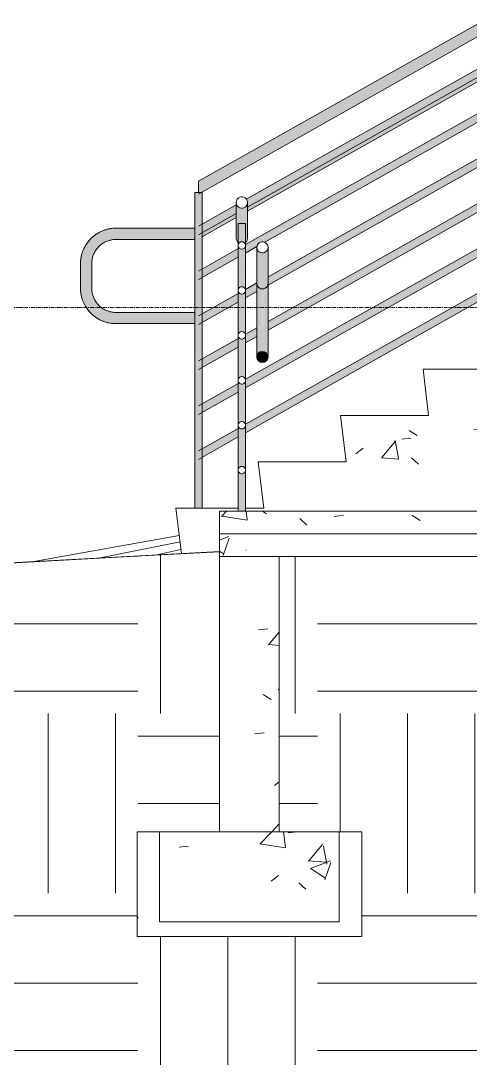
# Model space of a CAD drawing. Header units: inches. Extents: x 1718 to 6958, y -253 to 585.
# Drawn here: x 4775.5 to 4835.5, y -100.2 to 38.3 of the extents above; entities that cross this region are included whole.
import ezdxf

# ---------------------------------------------------------------- set-up
doc = ezdxf.new("R2010")
doc.units = ezdxf.units.IN
doc.header["$MEASUREMENT"] = 0
doc.linetypes.add('Grid Line 1_2_', pattern=[0.875, 0.5, -0.125, 0.125, -0.125])
for name, color, linetype, lineweight in [('0-2', 250, 'Continuous', 9), ('0-4', 10, 'Continuous', 5), ('A-FLOR-HRAL', 11, 'Continuous', 9), ('A-FLOR-LEVL', 51, 'Continuous', 9), ('A-FLOR-LEVL-1', 250, 'Continuous', 9), ('A-FLOR-LEVL-2', 252, 'Continuous', 9), ('A-FLOR-LEVL-4', 57, 'Continuous', 9), ('A-FLOR-LEVL-5', 51, 'Grid Line 1_2_', 9), ('A-WALL-4', 250, 'Continuous', 9), ('A-WALL-PATT-1', 252, 'Continuous', 9), ('C-TOPO-1', 252, 'Continuous', 9), ('C-TOPO-2', 250, 'Continuous', 9), ('S-FNDN-1', 250, 'Continuous', 9), ('S-FNDN-3', 252, 'Continuous', 9), ('S-FNDN-5', 32, 'Continuous', 9), ('S-STRS', 31, 'Continuous', 9), ('S-STRS-1', 57, 'Continuous', 9)]:
    doc.layers.add(name, color=color, linetype=linetype, lineweight=lineweight)
pattern_1 = [(50, (-1688.897, 68.768), (27.5427, -2.40992), [2.88, -31.68]), (355, (-1688.897, 68.768), (-5.32784, 28.88427), [2.304, -25.344]), (100.451, (-1686.6, 68.567), (22.21532, 26.47393), [2.448, -26.924]), (46.184, (-1688.897, 76.448), (40.9819, -6.3564), [4.32, -47.52]), (96.636, (-1685.482, 75.918), (35.89075, 37.4062), [3.671, -40.386]), (351.184, (-1688.897, 76.45), (35.891, 37.4062), [3.456, -38.016]), (21, (-1685.057, 74.528), (22.92104, -15.46073), [2.88, -31.68]), (326, (-1685.057, 74.528), (9.34353, 27.84574), [2.304, -25.344]), (71.451, (-1683.147, 73.24), (32.26477, 12.38442), [2.448, -26.924]), (37.5, (-1688.897, 68.768), (0.466855, 12.782707), [1.267, -23.77, 1.267, -24.461, -25.44]), (37.5, (-1688.897, 68.768), (0.466855, 12.782707), [-50.765, 1.267, -24.173]), (7.5, (-1688.897, 68.768), (10.10159, 15.14509), [1.267, -13.402, 1.267, -23.194, -9.696]), (7.5, (-1688.897, 68.768), (10.10159, 15.14509), [-39.13, 1.267, -8.429]), (327.5, (-1697.46, 68.768), (20.49916, -0.86578), [1.267, -8.333, 1.267, -28.685, -39.744]), (327.5, (-1697.46, 68.768), (20.49916, -0.86578), [-39.552, 1.267, -38.477]), (317.5, (-1701.3, 68.768), (22.39478, 3.84429), [1.267, -11.213, 1.267, -18.624, -28.224]), (317.5, (-1701.3, 68.768), (22.39478, 3.84429), [-32.371, 1.267, -26.957])]
pattern_2 = [(50, (7056.429, 68.768), (27.5427, -2.40992), [2.88, -31.68]), (355, (7056.43, 68.768), (-5.32784, 28.88427), [2.304, -25.344]), (100.451, (7058.725, 68.567), (22.21532, 26.47393), [2.448, -26.924]), (46.184, (7056.43, 76.448), (40.9819, -6.3564), [4.32, -47.52]), (96.636, (7059.844, 75.918), (35.89075, 37.4062), [3.671, -40.386]), (351.184, (7056.43, 76.45), (35.891, 37.4062), [3.456, -38.016]), (21, (7060.269, 74.528), (22.92104, -15.46073), [2.88, -31.68]), (326, (7060.27, 74.528), (9.34353, 27.84574), [2.304, -25.344]), (71.451, (7062.18, 73.24), (32.26477, 12.38442), [2.448, -26.924]), (37.5, (7056.429, 68.768), (0.466855, 12.782707), [1.267, -23.77, 1.267, -24.461, -25.44]), (37.5, (7056.429, 68.768), (0.466855, 12.782707), [-50.765, 1.267, -24.173]), (7.5, (7056.429, 68.768), (10.10159, 15.14509), [1.267, -13.402, 1.267, -23.194, -9.696]), (7.5, (7056.429, 68.768), (10.10159, 15.14509), [-39.13, 1.267, -8.429]), (327.5, (7047.866, 68.768), (20.49916, -0.86578), [1.267, -8.333, 1.267, -28.685, -39.744]), (327.5, (7047.866, 68.768), (20.49916, -0.86578), [-39.552, 1.267, -38.477]), (317.5, (7044.026, 68.768), (22.39478, 3.84429), [1.267, -11.213, 1.267, -18.624, -28.224]), (317.5, (7044.026, 68.768), (22.39478, 3.84429), [-32.371, 1.267, -26.957])]

# ---------------------------------------------------------------- blocks, each defined once
blk = doc.blocks.new('CTR  - Topography_rvt-2-BUILDING ELEVATION - COURTYARD - LOOKING EAST')
at = {"layer": 'C-TOPO-1'}
h = blk.add_hatch(dxfattribs=at)
h.set_pattern_fill('FP_86', color=256, style=0, pattern_type=2)
h.set_pattern_definition([(0, (-1688.897, 68.768), (24, 24), [24, -24]), (0, (-1688.897, 77.768), (24, 24), [24, -24]), (0, (-1688.897, 86.768), (24, 24), [24, -24]), (90, (-1685.897, 89.768), (-24, 24), [24, -24]), (90, (-1676.897, 89.768), (-24, 24), [24, -24]), (90, (-1667.897, 89.768), (-24, 24), [24, -24])])
h.paths.add_polyline_path([(-3935.43, -238.79), (-3832.32, -238.79), (-3832.32, -182), (-3839.32, -182), (-3839.32, -180), (-3847.82, -180), (-3847.82, -168), (-3843.21, -161.43), (-3837.27, -158), (-3832.32, -158), (-3832.32, -32.4), (-3875.32, -32.4), (-3875.32, -70), (-3864.32, -70), (-3864.32, -84), (-3894.32, -84), (-3894.32, -70), (-3883.32, -70), (-3883.32, -37.31), (-3883.48, -37.25), (-3883.57, -37.11), (-3883.57, -36.98), (-3883.6, -33.69), (-3883.72, -33.57), (-3883.82, -33.55), (-3887.18, -33.52), (-3887.3, -33.4), (-3887.34, -33.29), (-3935.32, -33.29), (-3935.32, -70), (-3924.32, -70), (-3924.32, -84), (-3954.32, -84), (-3954.32, -70), (-3943.32, -70), (-3943.32, -32.59), (-4004.17, -35.91), (-4004.17, -238.79), (-3937.97, -238.79)], flags=0)
h.paths.add_polyline_path([(-3842.18, -177.09), (-3841.38, -176.7), (-3840.83, -176.01), (-3840.63, -175.14), (-3840.83, -174.27), (-3841.38, -173.57), (-3842.18, -173.19), (-3843.07, -173.19), (-3843.87, -173.57), (-3844.43, -174.27), (-3844.63, -175.14), (-3844.43, -176.01), (-3843.87, -176.7), (-3843.07, -177.09), (-3842.35, -177.09)], flags=0)
h.paths.add_polyline_path([(-3883.77, -33.22), (-3883.32, -33.22), (-3883.32, -32.4), (-3883.82, -32.4), (-3883.82, -33.22)], flags=0)
at = {"layer": 'C-TOPO-2'}
for p, q in [((-3948.69, -30.41), (-3968.08, -33.92)), ((-3948.58, -31.27), (-3959.46, -33.45)), ((-4004.17, -35.89), (-3943.32, -32.57)), ((-3954.51, -33.21), (-4004.17, -35.91)), ((-3954.51, -33.21), (-3943.32, -32.59)), ((-3948.46, -32.31), (-3951.66, -33.02)), ((-3951.66, -33.02), (-3948.46, -32.31)), ((-3943.32, -32.59), (-3946.35, -32.76)), ((-3939.8, -32.4), (-3939.75, -32.4))]:
    blk.add_line(p, q, dxfattribs=at)
blk = doc.blocks.new('Ramp - Ramp-1611072-BUILDING ELEVATION - COURTYARD - LOOKING EAST')
at = {"layer": 'A-FLOR-LEVL-1'}
for p, q in [((-3883.82, -27.2), (-3943.32, -27.2)), ((-3943.32, -27.2), (-3943.32, -30.21)), ((-3943.32, -30.21), (-3883.82, -30.21))]:
    blk.add_line(p, q, dxfattribs=at)
blk = doc.blocks.new('CTR - 1st Phase - Structure_rvt-2-BUILDING ELEVATION - COURTYARD - LOOKING EAST')
at = {"layer": 'A-WALL-PATT-1'}
h = blk.add_hatch(dxfattribs=at)
h.set_pattern_fill('FP_106', color=256, style=0, pattern_type=2)
h.set_pattern_definition(pattern_1)
h.paths.add_polyline_path([(-3943.32, -70), (-3935.32, -70), (-3935.32, -33.22), (-3943.32, -33.22), (-3943.32, -47.34)], flags=0)
at = {"layer": 'S-FNDN-3'}
h = blk.add_hatch(dxfattribs=at)
h.set_pattern_fill('FP_106', color=256, style=0, pattern_type=2)
h.set_pattern_definition(pattern_1)
h.paths.add_polyline_path([(-3937.97, -84), (-3924.32, -84), (-3924.32, -70), (-3954.32, -70), (-3954.32, -84), (-3939.75, -84)], flags=0)
at = {"layer": 'A-WALL-4'}
for p, q in [((-3935.32, -33.22), (-3943.32, -33.22)), ((-3943.32, -33.22), (-3943.32, -70)), ((-3935.32, -70), (-3935.32, -33.22)), ((-3943.32, -70), (-3935.32, -70))]:
    blk.add_line(p, q, dxfattribs=at)
at = {"layer": 'S-FNDN-1'}
for p, q in [((-3924.32, -70), (-3954.32, -70)), ((-3954.32, -70), (-3954.32, -84)), ((-3924.32, -84), (-3924.32, -70)), ((-3954.32, -84), (-3924.32, -84))]:
    blk.add_line(p, q, dxfattribs=at)
at = {"layer": '0-2'}
blk.add_blockref('Ramp - Ramp-1611072-BUILDING ELEVATION - COURTYARD - LOOKING EAST', (0, 0), dxfattribs=at)
blk = doc.blocks.new('Railing - 1_-2838582-BUILDING ELEVATION - COURTYARD - LOOKING EAST')
at = {"layer": 'A-FLOR-HRAL'}
for points in [[(-3946.61, -26.8), (-3946.12, -26.8), (-3946.12, 15.39), (-3946.61, 15.39), (-3946.61, -23.41)], [(-3954.73, 9.11), (-3946.61, 9.14), (-3946.61, 10.61), (-3957.12, 10.58), (-3957.12, 9.11), (-3956.63, 9.11)], [(-3960.43, 2.61), (-3960.37, 2.61), (-3960.4, 5.86), (-3961.87, 5.86), (-3961.85, 2.61), (-3960.47, 2.61)], [(-3957.12, -2.14), (-3946.62, -2.12), (-3946.62, -0.64), (-3957.12, -0.67), (-3957.12, -2.12)]]:
    blk.add_hatch(color=256, dxfattribs=at).paths.add_polyline_path(points, flags=0)
h = blk.add_hatch(color=256, dxfattribs=at)
h.paths.add_polyline_path([(-3945.73, -26.8), (-3945.64, -26.8), (-3945.65, -19.96), (-3945.89, -19.83), (-3945.94, -19.8), (-3946.05, -19.79), (-3946.12, -19.68), (-3946.12, -26.8), (-3945.91, -26.8)], flags=0)
h.paths.add_polyline_path([(-3946.12, -13.68), (-3945.97, -13.4), (-3945.88, -13.26), (-3945.64, -12.83), (-3945.68, -7.95), (-3945.89, -7.83), (-3945.91, -7.8), (-3946.05, -7.79), (-3946.12, -7.68), (-3946.12, -13.53)], flags=0)
h.paths.add_polyline_path([(-3946.12, -19.68), (-3945.97, -19.4), (-3945.88, -19.26), (-3945.64, -18.83), (-3945.67, -13.96), (-3945.89, -13.83), (-3945.91, -13.8), (-3946.05, -13.79), (-3946.12, -13.68), (-3946.12, -19.53)], flags=0)
h.paths.add_polyline_path([(-3946.12, -7.68), (-3946.01, -7.44), (-3945.88, -7.26), (-3945.64, -6.83), (-3945.65, -1.97), (-3945.89, -1.83), (-3945.91, -1.8), (-3946.05, -1.79), (-3946.12, -1.68), (-3946.12, -7.53)], flags=0)
h.paths.add_polyline_path([(-3946.12, -1.68), (-3945.97, -1.4), (-3945.84, -1.18), (-3945.64, -0.83), (-3945.65, 4.03), (-3945.89, 4.17), (-3945.91, 4.2), (-3946.07, 4.24), (-3946.12, 4.32), (-3946.12, -1.53)], flags=0)
h.paths.add_polyline_path([(-3946.12, 4.32), (-3945.97, 4.6), (-3945.86, 4.78), (-3945.64, 5.17), (-3945.65, 10.03), (-3945.89, 10.17), (-3945.91, 10.2), (-3946.05, 10.21), (-3946.12, 10.32), (-3946.12, 4.47)], flags=0)
h.paths.add_polyline_path([(-3946.12, 10.32), (-3945.97, 10.6), (-3945.88, 10.74), (-3945.64, 11.17), (-3945.64, 15.39), (-3946.12, 15.39), (-3946.12, 10.47)], flags=0)
h = blk.add_hatch(color=256, dxfattribs=at)
h.paths.add_polyline_path([(-3959.42, 8.15), (-3959.06, 8.46), (-3959.37, 8.2)], flags=0)
h.paths.add_polyline_path([(-3960.4, 5.86), (-3960.37, 5.88), (-3960.08, 7.17), (-3959.36, 8.2), (-3958.33, 8.87), (-3957.12, 9.13), (-3957.12, 10.61), (-3958.43, 10.37), (-3959.83, 9.74), (-3959.96, 9.66), (-3960.73, 8.92), (-3961.04, 8.52), (-3961.64, 7.32), (-3961.76, 6.72), (-3961.85, 5.86), (-3960.42, 5.86)], flags=0)
h.paths.add_polyline_path([(-3959.25, 10.04), (-3958.46, 10.41), (-3958.64, 10.35), (-3959.24, 10.05)], flags=0)
h = blk.add_hatch(color=256, dxfattribs=at)
h.paths.add_polyline_path([(-3959.42, 0.31), (-3959.73, 0.67), (-3959.46, 0.36)], flags=0)
h.paths.add_polyline_path([(-3957.12, -2.14), (-3957.15, -0.64), (-3958.44, -0.35), (-3959.46, 0.37), (-3960.13, 1.4), (-3960.4, 2.61), (-3961.87, 2.61), (-3961.65, 1.31), (-3961.01, -0.1), (-3960.93, -0.23), (-3960.19, -1), (-3959.79, -1.31), (-3958.59, -1.91), (-3957.93, -2.04), (-3957.28, -2.12)], flags=0)
h.paths.add_polyline_path([(-3961.3, 0.48), (-3961.68, 1.29), (-3961.57, 1.01), (-3961.31, 0.49)], flags=0)
for p, q in [((-3946.62, 15.39), (-3946.62, -26.8)), ((-3946.61, 15.39), (-3946.12, 15.39)), ((-3946.12, 15.39), (-3945.64, 15.39)), ((-3945.62, -26.8), (-3945.62, 15.39)), ((-3946.61, 10.61), (-3957.12, 10.61)), ((-3957.12, 9.11), (-3946.61, 9.11)), ((-3961.87, 5.86), (-3961.87, 2.61)), ((-3960.37, 2.61), (-3960.37, 5.86)), ((-3946.62, -0.64), (-3957.12, -0.64)), ((-3946.62, -0.64), (-3946.62, -2.14)), ((-3957.12, -2.14), (-3946.62, -2.14))]:
    blk.add_line(p, q, dxfattribs=at)
at = {"layer": 'A-FLOR-HRAL', "flags": 128}
for points in [[(-3957.12, 10.61), (-3957.31, 10.6), (-3957.5, 10.59), (-3957.69, 10.57), (-3957.88, 10.55), (-3958.07, 10.51), (-3958.25, 10.47), (-3958.44, 10.42), (-3958.62, 10.37), (-3958.8, 10.3), (-3958.97, 10.23), (-3959.15, 10.15), (-3959.32, 10.07), (-3959.48, 9.98), (-3959.65, 9.88), (-3959.81, 9.78), (-3959.96, 9.67), (-3960.11, 9.55), (-3960.26, 9.43), (-3960.4, 9.3), (-3960.53, 9.17), (-3960.66, 9.03), (-3960.78, 8.88), (-3960.9, 8.73), (-3961.01, 8.58), (-3961.12, 8.42), (-3961.22, 8.26), (-3961.31, 8.1), (-3961.4, 7.93), (-3961.48, 7.75), (-3961.55, 7.58), (-3961.62, 7.4), (-3961.67, 7.22), (-3961.73, 7.04), (-3961.77, 6.85), (-3961.8, 6.66), (-3961.83, 6.48), (-3961.85, 6.29), (-3961.87, 6.1), (-3961.87, 5.91), (-3961.87, 5.86)], [(-3960.37, 5.86), (-3960.37, 5.99), (-3960.36, 6.12), (-3960.35, 6.25), (-3960.33, 6.37), (-3960.31, 6.5), (-3960.28, 6.63), (-3960.25, 6.75), (-3960.21, 6.88), (-3960.17, 7), (-3960.12, 7.12), (-3960.06, 7.24), (-3960.01, 7.36), (-3959.94, 7.47), (-3959.88, 7.58), (-3959.81, 7.69), (-3959.73, 7.8), (-3959.65, 7.9), (-3959.57, 8), (-3959.48, 8.1), (-3959.39, 8.19), (-3959.29, 8.28), (-3959.19, 8.36), (-3959.09, 8.44), (-3958.99, 8.52), (-3958.88, 8.59), (-3958.77, 8.66), (-3958.66, 8.72), (-3958.54, 8.78), (-3958.42, 8.84), (-3958.3, 8.89), (-3958.18, 8.93), (-3958.06, 8.97), (-3957.93, 9), (-3957.8, 9.03), (-3957.68, 9.06), (-3957.55, 9.08), (-3957.42, 9.09), (-3957.29, 9.1), (-3957.16, 9.11), (-3957.12, 9.11)], [(-3961.87, 2.61), (-3961.87, 2.42), (-3961.86, 2.23), (-3961.84, 2.04), (-3961.81, 1.85), (-3961.78, 1.66), (-3961.74, 1.48), (-3961.69, 1.29), (-3961.63, 1.11), (-3961.57, 0.93), (-3961.5, 0.76), (-3961.42, 0.58), (-3961.34, 0.41), (-3961.25, 0.25), (-3961.15, 0.08), (-3961.04, -0.08), (-3960.93, -0.23), (-3960.82, -0.38), (-3960.69, -0.53), (-3960.57, -0.67), (-3960.43, -0.8), (-3960.29, -0.93), (-3960.15, -1.05), (-3960, -1.17), (-3959.85, -1.28), (-3959.69, -1.39), (-3959.53, -1.49), (-3959.36, -1.58), (-3959.19, -1.67), (-3959.02, -1.75), (-3958.84, -1.82), (-3958.67, -1.89), (-3958.49, -1.94), (-3958.3, -2), (-3958.12, -2.04), (-3957.93, -2.07), (-3957.74, -2.1), (-3957.55, -2.12), (-3957.36, -2.14), (-3957.18, -2.14), (-3957.12, -2.14)], [(-3957.12, -0.64), (-3957.25, -0.64), (-3957.38, -0.63), (-3957.51, -0.62), (-3957.64, -0.6), (-3957.77, -0.58), (-3957.9, -0.55), (-3958.02, -0.52), (-3958.15, -0.48), (-3958.27, -0.44), (-3958.39, -0.39), (-3958.51, -0.33), (-3958.62, -0.28), (-3958.74, -0.21), (-3958.85, -0.15), (-3958.96, -0.08), (-3959.06, 0), (-3959.17, 0.08), (-3959.27, 0.16), (-3959.36, 0.25), (-3959.46, 0.34), (-3959.54, 0.44), (-3959.63, 0.54), (-3959.71, 0.64), (-3959.79, 0.74), (-3959.86, 0.85), (-3959.93, 0.96), (-3959.99, 1.07), (-3960.05, 1.19), (-3960.1, 1.31), (-3960.15, 1.43), (-3960.2, 1.55), (-3960.24, 1.67), (-3960.27, 1.8), (-3960.3, 1.93), (-3960.33, 2.05), (-3960.35, 2.18), (-3960.36, 2.31), (-3960.37, 2.44), (-3960.37, 2.57), (-3960.37, 2.61)]]:
    blk.add_lwpolyline(points, dxfattribs=at)
blk = doc.blocks.new('Railing - Railing-2756993-BUILDING ELEVATION - COURTYARD - LOOKING EAST')
at = {"layer": 'A-FLOR-HRAL'}
for points in [[(-3946.12, 16.03), (-3908.12, 37.45), (-3908.12, 38.31), (-3946.12, 16.86), (-3946.12, 16.25)], [(-3945.73, 15.39), (-3908.57, 36.37), (-3908.34, 36.65), (-3908.12, 36.84), (-3908.12, 37.45), (-3946.12, 16.03), (-3946.12, 15.39), (-3945.73, 15.39)]]:
    blk.add_hatch(color=256, dxfattribs=at).paths.add_polyline_path(points, flags=0)
h = blk.add_hatch(color=256, dxfattribs=at)
h.paths.add_polyline_path([(-3946.12, 10.32), (-3941.07, 13.16), (-3941.07, 13.74), (-3945.65, 11.14), (-3946.05, 10.51)], flags=0)
h.paths.add_polyline_path([(-3939.57, 14.01), (-3908.12, 31.74), (-3908.2, 31.84), (-3908.36, 31.89), (-3908.65, 32.01), (-3939.71, 14.47), (-3939.6, 14.23), (-3939.57, 14.05)], flags=0)
h = blk.add_hatch(color=256, dxfattribs=at)
h.paths.add_polyline_path([(-3945.64, 10.02), (-3941.07, 12.61), (-3941.07, 13.16), (-3946.12, 10.32), (-3946.05, 10.21), (-3945.88, 10.16), (-3945.64, 10.03)], flags=0)
h.paths.add_polyline_path([(-3939.57, 13.43), (-3908.6, 30.91), (-3908.18, 31.59), (-3908.12, 31.74), (-3939.57, 13.98), (-3939.57, 13.45)], flags=0)
h = blk.add_hatch(color=256, dxfattribs=at)
h.paths.add_polyline_path([(-3945.64, 9.44), (-3941.07, 12.04), (-3941.07, 12.59), (-3945.64, 10.02), (-3945.64, 9.47)], flags=0)
h.paths.add_polyline_path([(-3939.57, 12.86), (-3908.61, 30.34), (-3908.65, 30.87), (-3939.57, 13.43), (-3939.57, 12.89)], flags=0)
h = blk.add_hatch(color=256, dxfattribs=at)
h.paths.add_polyline_path([(-3946.12, 4.32), (-3940.82, 7.3), (-3940.82, 7.88), (-3945.65, 5.14), (-3946.07, 4.47)], flags=0)
h.paths.add_polyline_path([(-3939.82, 7.87), (-3908.12, 25.74), (-3908.2, 25.84), (-3908.36, 25.89), (-3908.65, 26.01), (-3939.82, 8.41), (-3939.82, 7.99)], flags=0)
h = blk.add_hatch(color=256, dxfattribs=at)
h.paths.add_polyline_path([(-3945.64, 4.02), (-3940.82, 6.75), (-3940.82, 7.3), (-3946.12, 4.32), (-3946.05, 4.21), (-3945.88, 4.16), (-3945.64, 4.03)], flags=0)
h.paths.add_polyline_path([(-3939.82, 7.29), (-3938.31, 8.17), (-3938.24, 8.4), (-3938, 8.67), (-3937.66, 8.79), (-3937.31, 8.75), (-3937.24, 8.75), (-3908.6, 24.91), (-3908.2, 25.54), (-3908.12, 25.74), (-3939.82, 7.84), (-3939.82, 7.31)], flags=0)
h = blk.add_hatch(color=256, dxfattribs=at)
h.paths.add_polyline_path([(-3946.12, -1.68), (-3940.82, 1.3), (-3940.82, 1.88), (-3945.65, -0.86), (-3946.05, -1.49)], flags=0)
h.paths.add_polyline_path([(-3939.82, 1.87), (-3938.32, 2.71), (-3938.36, 3.26), (-3939.82, 2.41), (-3939.82, 1.99)], flags=0)
h.paths.add_polyline_path([(-3938.32, 2.72), (-3938.31, 2.72), (-3938.32, 2.84)], flags=0)
h.paths.add_polyline_path([(-3936.82, 3.56), (-3908.12, 19.74), (-3908.2, 19.84), (-3908.36, 19.89), (-3908.65, 20.01), (-3936.82, 4.1), (-3936.82, 3.67)], flags=0)
h = blk.add_hatch(color=256, dxfattribs=at)
h.paths.add_polyline_path([(-3945.64, -1.98), (-3940.82, 0.75), (-3940.82, 1.3), (-3946.12, -1.68), (-3946.05, -1.79), (-3945.88, -1.84), (-3945.64, -1.97)], flags=0)
h.paths.add_polyline_path([(-3939.82, 1.29), (-3938.32, 2.16), (-3938.32, 2.71), (-3939.82, 1.84), (-3939.82, 1.31)], flags=0)
h.paths.add_polyline_path([(-3936.82, 2.98), (-3908.6, 18.91), (-3908.18, 19.59), (-3908.12, 19.74), (-3936.82, 3.51), (-3936.82, 3)], flags=0)
h = blk.add_hatch(color=256, dxfattribs=at)
h.paths.add_polyline_path([(-3946.12, -7.68), (-3940.82, -4.7), (-3940.82, -4.12), (-3945.65, -6.86), (-3946.05, -7.49)], flags=0)
h.paths.add_polyline_path([(-3939.82, -4.13), (-3938.32, -3.28), (-3938.32, -2.71), (-3939.82, -3.59), (-3939.82, -4.01)], flags=0)
h.paths.add_polyline_path([(-3936.82, -2.44), (-3908.12, 13.74), (-3908.2, 13.84), (-3908.36, 13.89), (-3908.65, 14.01), (-3936.82, -1.9), (-3936.82, -2.33)], flags=0)
h = blk.add_hatch(color=256, dxfattribs=at)
h.paths.add_polyline_path([(-3945.64, -7.98), (-3940.82, -5.25), (-3940.82, -4.7), (-3946.12, -7.68), (-3946.05, -7.79), (-3945.88, -7.84), (-3945.64, -7.97)], flags=0)
h.paths.add_polyline_path([(-3939.82, -4.71), (-3938.32, -3.84), (-3938.32, -3.29), (-3939.82, -4.16), (-3939.82, -4.69)], flags=0)
h.paths.add_polyline_path([(-3936.83, -3.02), (-3908.6, 12.91), (-3908.2, 13.54), (-3908.12, 13.74), (-3936.82, -2.48), (-3936.83, -3)], flags=0)
h = blk.add_hatch(color=256, dxfattribs=at)
h.paths.add_polyline_path([(-3946.12, -13.68), (-3940.82, -10.7), (-3940.82, -10.12), (-3945.65, -12.86), (-3946.05, -13.49)], flags=0)
h.paths.add_polyline_path([(-3939.82, -10.13), (-3908.12, 7.74), (-3908.2, 7.84), (-3908.36, 7.89), (-3908.65, 8.01), (-3939.82, -9.59), (-3939.82, -10.01)], flags=0)
h = blk.add_hatch(color=256, dxfattribs=at)
h.paths.add_polyline_path([(-3945.64, -13.98), (-3940.82, -11.25), (-3940.82, -10.7), (-3946.12, -13.68), (-3946.05, -13.79), (-3945.88, -13.84), (-3945.64, -13.97)], flags=0)
h.paths.add_polyline_path([(-3939.82, -10.71), (-3908.6, 6.91), (-3908.2, 7.54), (-3908.12, 7.74), (-3939.82, -10.16), (-3939.82, -10.69)], flags=0)
h = blk.add_hatch(color=256, dxfattribs=at)
h.paths.add_polyline_path([(-3946.12, -19.68), (-3940.82, -16.7), (-3940.82, -16.12), (-3945.65, -18.86), (-3946.05, -19.49)], flags=0)
h.paths.add_polyline_path([(-3939.82, -16.13), (-3908.12, 1.74), (-3908.2, 1.84), (-3908.36, 1.89), (-3908.65, 2.01), (-3939.82, -15.59), (-3939.82, -16.01)], flags=0)
h = blk.add_hatch(color=256, dxfattribs=at)
h.paths.add_polyline_path([(-3945.64, -19.98), (-3940.82, -17.25), (-3940.82, -16.7), (-3946.12, -19.68), (-3946.05, -19.79), (-3945.88, -19.84), (-3945.64, -19.97)], flags=0)
h.paths.add_polyline_path([(-3939.82, -16.71), (-3908.6, 0.91), (-3908.2, 1.54), (-3908.12, 1.74), (-3939.82, -16.16), (-3939.82, -16.69)], flags=0)
for p, q in [((-3908.12, 38.31), (-3946.12, 16.89)), ((-3946.12, 15.17), (-3908.12, 36.59)), ((-3908.12, 32.31), (-3939.73, 14.5)), ((-3939.57, 13.43), (-3908.12, 31.16)), ((-3939.57, 12.86), (-3908.65, 30.29)), ((-3908.12, 26.31), (-3939.82, 8.44)), ((-3937.27, 8.73), (-3908.12, 25.16)), ((-3908.12, 20.31), (-3936.83, 4.13)), ((-3936.83, 2.98), (-3908.12, 19.16)), ((-3908.12, 14.31), (-3936.82, -1.87)), ((-3941.07, 13.74), (-3946.12, 10.89)), ((-3946.12, 9.74), (-3941.07, 12.59)), ((-3936.83, -3.02), (-3908.12, 13.16)), ((-3945.64, 9.44), (-3941.07, 12.02)), ((-3940.82, 7.88), (-3946.12, 4.89)), ((-3908.12, 8.31), (-3939.82, -9.56)), ((-3939.82, 7.29), (-3938.31, 8.15)), ((-3939.82, -10.71), (-3908.12, 7.16)), ((-3946.12, 3.74), (-3940.82, 6.73)), ((-3938.32, 3.29), (-3939.82, 2.44)), ((-3940.82, 1.88), (-3946.12, -1.11)), ((-3908.12, 2.31), (-3939.82, -15.56)), ((-3939.82, 1.29), (-3938.31, 2.15)), ((-3946.12, -2.26), (-3940.82, 0.73)), ((-3939.82, -16.71), (-3908.12, 1.16)), ((-3938.32, -2.71), (-3939.82, -3.56)), ((-3940.82, -4.12), (-3946.12, -7.11)), ((-3939.82, -4.71), (-3938.32, -3.86)), ((-3946.12, -8.26), (-3940.82, -5.27)), ((-3940.82, -10.12), (-3946.12, -13.11)), ((-3946.12, -14.26), (-3940.82, -11.27)), ((-3940.82, -16.12), (-3946.12, -19.11)), ((-3946.12, -20.26), (-3940.82, -17.27))]:
    blk.add_line(p, q, dxfattribs=at)
at = {"layer": 'A-FLOR-HRAL', "flags": 128}
for points in [[(-3946.12, 16.03), (-3946.12, 16.25), (-3946.12, 16.46), (-3946.12, 16.64), (-3946.12, 16.78), (-3946.12, 16.86), (-3946.12, 16.89)], [(-3946.12, 15.42), (-3946.12, 15.6), (-3946.12, 15.81), (-3946.12, 16.03)]]:
    blk.add_lwpolyline(points, dxfattribs=at)
blk.add_blockref('Railing - 1_-2838582-BUILDING ELEVATION - COURTYARD - LOOKING EAST', (0, 0))
blk = doc.blocks.new('Railing - 1_-V112-BUILDING ELEVATION - COURTYARD - LOOKING EAST')
at = {"layer": 'A-FLOR-HRAL'}
for points in [[(-3959.5, 8.09), (-3959.06, 8.46), (-3959.49, 8.1)], [(-3959.36, 0.23), (-3959.73, 0.67), (-3959.37, 0.24)]]:
    blk.add_hatch(color=256, dxfattribs=at).paths.add_polyline_path(points, flags=0)
for p, q in [((-3946.62, 10.61), (-3946.62, 15.39)), ((-3946.61, 15.39), (-3946.61, 15.39)), ((-3945.64, 15.39), (-3945.64, 15.39)), ((-3945.62, 15.39), (-3945.62, 11.17)), ((-3946.62, -0.64), (-3946.62, 9.11)), ((-3945.62, 9.45), (-3945.62, 5.17)), ((-3959.36, 8.21), (-3959.42, 8.15)), ((-3945.62, 4.02), (-3945.62, -0.83)), ((-3959.48, 0.37), (-3959.42, 0.31)), ((-3946.62, -26.8), (-3946.62, -2.14)), ((-3945.62, -1.98), (-3945.62, -6.83)), ((-3945.62, -7.98), (-3945.62, -12.83)), ((-3945.62, -13.98), (-3945.62, -18.83)), ((-3945.62, -19.98), (-3945.62, -26.8))]:
    blk.add_line(p, q, dxfattribs=at)
at = {"layer": 'A-FLOR-HRAL', "flags": 128}
for points in [[(-3961.87, 5.86), (-3961.87, 6.05), (-3961.86, 6.24), (-3961.84, 6.42), (-3961.81, 6.61), (-3961.78, 6.8), (-3961.74, 6.99), (-3961.69, 7.17), (-3961.63, 7.35), (-3961.57, 7.53), (-3961.5, 7.71), (-3961.42, 7.88), (-3961.34, 8.05), (-3961.25, 8.22), (-3961.15, 8.38), (-3961.04, 8.54), (-3960.93, 8.69), (-3960.82, 8.84), (-3960.69, 8.99), (-3960.57, 9.13), (-3960.43, 9.26), (-3960.29, 9.39), (-3960.15, 9.52), (-3960, 9.64), (-3959.85, 9.75), (-3959.69, 9.85), (-3959.53, 9.95), (-3959.36, 10.05), (-3959.19, 10.13), (-3959.02, 10.21), (-3958.84, 10.28), (-3958.67, 10.35), (-3958.49, 10.41), (-3958.3, 10.46), (-3958.12, 10.5), (-3957.93, 10.54), (-3957.74, 10.57), (-3957.55, 10.59), (-3957.36, 10.6), (-3957.18, 10.61), (-3957.12, 10.61)], [(-3957.12, -2.14), (-3957.31, -2.14), (-3957.5, -2.13), (-3957.69, -2.11), (-3957.88, -2.08), (-3958.07, -2.05), (-3958.25, -2.01), (-3958.44, -1.96), (-3958.62, -1.9), (-3958.8, -1.84), (-3958.97, -1.77), (-3959.15, -1.69), (-3959.32, -1.61), (-3959.48, -1.52), (-3959.65, -1.42), (-3959.81, -1.31), (-3959.96, -1.2), (-3960.11, -1.09), (-3960.26, -0.96), (-3960.4, -0.84), (-3960.53, -0.7), (-3960.66, -0.56), (-3960.78, -0.42), (-3960.9, -0.27), (-3961.01, -0.12), (-3961.12, 0.04), (-3961.22, 0.2), (-3961.31, 0.37), (-3961.4, 0.54), (-3961.48, 0.71), (-3961.55, 0.89), (-3961.62, 1.06), (-3961.67, 1.24), (-3961.73, 1.43), (-3961.77, 1.61), (-3961.8, 1.8), (-3961.83, 1.99), (-3961.85, 2.18), (-3961.87, 2.37), (-3961.87, 2.55), (-3961.87, 2.61)]]:
    blk.add_lwpolyline(points, dxfattribs=at)
blk = doc.blocks.new('Railing - Railing-2757319-BUILDING ELEVATION - COURTYARD - LOOKING EAST')
blk.add_blockref('Railing - 1_-V112-BUILDING ELEVATION - COURTYARD - LOOKING EAST', (0, 0))
blk = doc.blocks.new('Ramp - Ramp-2760315-BUILDING ELEVATION - COURTYARD - LOOKING EAST')
at = {"layer": 'A-FLOR-LEVL-2'}
h = blk.add_hatch(dxfattribs=at)
h.set_pattern_fill('FP_106', color=256, style=0, pattern_type=2)
h.set_pattern_definition(pattern_1)
h.paths.add_polyline_path([(-3937.97, -33.22), (-3883.82, -33.22), (-3883.82, -27.2), (-3943.32, -27.2), (-3943.32, -33.22), (-3939.75, -33.22)], flags=0)
at = {"layer": 'A-FLOR-LEVL-4'}
h = blk.add_hatch(dxfattribs=at)
h.set_pattern_fill('FP_116', color=256, style=0, pattern_type=2)
h.set_pattern_definition([(5.566, (-1688.897, -32.54), (27.543015, -0.1974706), [1.86, -20.46]), (359.59, (-1688.897, -32.54), (-5.328233, 2.3621882), [2.295, -25.248]), (156.091, (-1686.601, -32.556), (22.214474, 2.16454), [0.486, -5.342]), (4.871, (-1688.897, -31.912), (40.9821636, -0.519975), [3.002, -33.019]), (144.895, (-1685.482, -31.955), (35.891, 3.05944), [0.519, -5.704]), (359.273, (-1688.897, -31.912), (35.8907006, 3.058858), [3.415, -37.57]), (1.798, (-1685.057, -32.069), (22.9209584, -1.2644575), [2.69, -29.59]), (356.843, (-1685.057, -32.069), (9.343573, 2.2768846), [1.913, -21.043]), (13.697, (-1683.147, -32.174), (32.26477, 1.012686), [0.801, -8.815]), (3.591, (-1688.897, -32.54), (0.4664468, 1.0452676), [1.007, -18.895, 1.007, -19.444, -20.223]), (3.591, (-1688.897, -32.54), (0.4664468, 1.0452676), [-40.354, 1.007, -19.215]), (0.617, (-1688.897, -32.54), (10.10224514, 1.2388576), [1.256, -13.288, 1.256, -22.997, -9.614]), (0.617, (-1688.897, -32.54), (10.10224514, 1.2388576), [-38.797, 1.256, -8.357]), (357.018, (-1697.46, -32.54), (20.4990895, -0.0705037), [1.07, -7.037, 1.07, -24.225, -33.565]), (357.018, (-1697.46, -32.54), (20.4990895, -0.0705037), [-33.403, 1.07, -32.495]), (355.715, (-1701.3, -32.54), (22.394107, 0.3146442), [0.937, -8.29, 0.937, -13.77, -20.867]), (355.715, (-1701.3, -32.54), (22.394107, 0.3146442), [-23.933, 0.937, -19.93])])
h.paths.add_polyline_path([(-3935.32, -33.29), (-3887.32, -33.28), (-3887.32, -33.22), (-3935.32, -33.22)], flags=0)
at = {"layer": 'A-FLOR-LEVL'}
for p, q in [((-3883.82, -27.2), (-3943.32, -27.2)), ((-3943.32, -27.2), (-3943.32, -33.22)), ((-3943.32, -33.22), (-3883.82, -33.22))]:
    blk.add_line(p, q, dxfattribs=at)
blk = doc.blocks.new('Railing - 1_-2753954-BUILDING ELEVATION - COURTYARD - LOOKING EAST')
at = {"layer": 'A-FLOR-HRAL'}
for points in [[(-3938.28, 0.66), (-3937.57, 0.66), (-3937.57, 2.49), (-3937.88, 2.57), (-3938.08, 2.69), (-3938.2, 2.84), (-3938.29, 3.02), (-3938.32, 3.21), (-3938.32, 2.97), (-3938.3, 0.66)], [(-3936.83, 0.66), (-3936.82, 0.66), (-3936.87, 3), (-3937.01, 2.76), (-3937.15, 2.64), (-3937.34, 2.54), (-3937.48, 2.51), (-3937.57, 2.49), (-3937.54, 0.66), (-3936.85, 0.66)], [(-3938.04, -2.59), (-3937.57, -2.58), (-3937.57, 0.66), (-3938.32, 0.66), (-3938.3, -2.59), (-3938.06, -2.59)], [(-3937.38, -2.59), (-3936.82, -2.59), (-3936.85, 0.66), (-3937.57, 0.66), (-3937.55, -2.59), (-3937.42, -2.59)], [(-3938.32, -6.4), (-3938.22, -6.22), (-3937.97, -5.96), (-3937.87, -5.91), (-3937.71, -5.86), (-3937.57, -5.84), (-3937.6, -2.59), (-3938.32, -2.63), (-3938.32, -6.4)], [(-3937.57, -7.34), (-3937.38, -7.32), (-3937.2, -7.24), (-3937.04, -7.12), (-3936.92, -6.97), (-3936.85, -6.79), (-3936.82, -6.59), (-3936.85, -6.4), (-3936.92, -6.22), (-3937.04, -6.06), (-3937.2, -5.94), (-3937.41, -5.87), (-3937.73, -5.86), (-3937.89, -5.92), (-3937.97, -5.96), (-3938.1, -6.06), (-3938.22, -6.22), (-3938.32, -6.56), (-3938.32, -6.63), (-3938.3, -6.79), (-3938.22, -6.97), (-3937.97, -7.22), (-3937.95, -7.24), (-3937.77, -7.32)]]:
    blk.add_hatch(color=256, dxfattribs=at).paths.add_polyline_path(points, flags=0)
h = blk.add_hatch(color=256, dxfattribs=at)
h.paths.add_polyline_path([(-3936.87, -6.21), (-3936.93, -6.21), (-3936.9, -6.18)], flags=0)
h.paths.add_polyline_path([(-3936.85, -6.4), (-3936.83, -6.21), (-3936.82, -5.67), (-3936.88, -2.59), (-3937.57, -2.61), (-3937.57, -5.84), (-3937.27, -5.91), (-3937.1, -6.02), (-3936.96, -6.17), (-3936.87, -6.36)], flags=0)
for p, q in [((-3938.32, 0.66), (-3938.32, -2.59)), ((-3936.82, -2.59), (-3936.82, 0.66))]:
    blk.add_line(p, q, dxfattribs=at)
at = {"layer": 'A-FLOR-HRAL', "flags": 128}
for points in [[(-3938.32, 0.66), (-3938.32, 0.82), (-3938.32, 0.98), (-3938.32, 1.14), (-3938.32, 1.29), (-3938.32, 1.45), (-3938.32, 1.61), (-3938.32, 1.76), (-3938.32, 1.91), (-3938.32, 2.07), (-3938.32, 2.21), (-3938.32, 2.36), (-3938.32, 2.5), (-3938.32, 2.64), (-3938.32, 2.78), (-3938.32, 2.91), (-3938.32, 3.05), (-3938.32, 3.17), (-3938.32, 3.25)], [(-3936.82, 3.2), (-3936.82, 3.08), (-3936.82, 2.95), (-3936.82, 2.82), (-3936.82, 2.68), (-3936.82, 2.54), (-3936.82, 2.4), (-3936.82, 2.25), (-3936.82, 2.11), (-3936.82, 1.96), (-3936.82, 1.8), (-3936.82, 1.65), (-3936.82, 1.49), (-3936.82, 1.34), (-3936.82, 1.18), (-3936.82, 1.02), (-3936.82, 0.86), (-3936.82, 0.7), (-3936.82, 0.66)], [(-3938.32, -6.51), (-3938.32, -6.48), (-3938.32, -6.44), (-3938.32, -6.39), (-3938.32, -6.34), (-3938.32, -6.28), (-3938.32, -6.21), (-3938.32, -6.14), (-3938.32, -6.07), (-3938.32, -5.98), (-3938.32, -5.9), (-3938.32, -5.8), (-3938.32, -5.7), (-3938.32, -5.6), (-3938.32, -5.49), (-3938.32, -5.38), (-3938.32, -5.26), (-3938.32, -5.14), (-3938.32, -5.02), (-3938.32, -4.89), (-3938.32, -4.75), (-3938.32, -4.62), (-3938.32, -4.48), (-3938.32, -4.34), (-3938.32, -4.19), (-3938.32, -4.04), (-3938.32, -3.89), (-3938.32, -3.74), (-3938.32, -3.59), (-3938.32, -3.43), (-3938.32, -3.27), (-3938.32, -3.12), (-3938.32, -2.96), (-3938.32, -2.8), (-3938.32, -2.64), (-3938.32, -2.59)], [(-3936.82, -2.59), (-3936.82, -2.75), (-3936.82, -2.91), (-3936.82, -3.07), (-3936.82, -3.23), (-3936.82, -3.39), (-3936.82, -3.54), (-3936.82, -3.7), (-3936.82, -3.85), (-3936.82, -4), (-3936.82, -4.15), (-3936.82, -4.3), (-3936.82, -4.44), (-3936.82, -4.58), (-3936.82, -4.72), (-3936.82, -4.85), (-3936.82, -4.98), (-3936.82, -5.11), (-3936.82, -5.23), (-3936.82, -5.35), (-3936.82, -5.46), (-3936.82, -5.57), (-3936.82, -5.68), (-3936.82, -5.78), (-3936.82, -5.87), (-3936.82, -5.96), (-3936.82, -6.04), (-3936.82, -6.12), (-3936.82, -6.19), (-3936.82, -6.26), (-3936.82, -6.32), (-3936.82, -6.38), (-3936.82, -6.43), (-3936.82, -6.47), (-3936.82, -6.51)]]:
    blk.add_lwpolyline(points, dxfattribs=at)
at = {"layer": 'A-FLOR-HRAL'}
for start, end in [(90, 270), (270, 90)]:
    blk.add_arc((-3937.57, -6.59), 0.75, start, end, dxfattribs=at)
blk = doc.blocks.new('Railing - 1_-2761690-BUILDING ELEVATION - COURTYARD - LOOKING EAST')
at = {"layer": 'A-FLOR-HRAL'}
h = blk.add_hatch(color=256, dxfattribs=at)
h.paths.add_polyline_path([(-3940.24, -27.2), (-3939.82, -27.2), (-3939.87, -23.97), (-3939.99, -24.14), (-3940.19, -24.24), (-3940.41, -24.25), (-3940.64, -24.15), (-3940.77, -23.99), (-3940.82, -23.89), (-3940.78, -27.2), (-3940.43, -27.2)], flags=0)
h.paths.add_polyline_path([(-3939.95, -24.1), (-3939.95, -24.1), (-3939.9, -24.06)], flags=0)
h.paths.add_polyline_path([(-3940.82, -21.7), (-3940.76, -21.46), (-3940.6, -21.28), (-3940.38, -21.22), (-3940.15, -21.23), (-3939.95, -21.37), (-3939.84, -21.6), (-3939.82, -21.47), (-3939.86, -17.97), (-3939.97, -18.12), (-3940.17, -18.23), (-3940.41, -18.25), (-3940.64, -18.15), (-3940.77, -17.99), (-3940.82, -17.89), (-3940.82, -21.62)], flags=0)
h.paths.add_polyline_path([(-3940.82, -15.7), (-3940.76, -15.46), (-3940.61, -15.29), (-3940.43, -15.23), (-3940.15, -15.23), (-3939.95, -15.37), (-3939.84, -15.59), (-3939.82, -15.47), (-3939.86, -11.97), (-3939.97, -12.12), (-3940.17, -12.23), (-3940.41, -12.25), (-3940.64, -12.15), (-3940.77, -11.99), (-3940.82, -11.89), (-3940.82, -15.62)], flags=0)
h.paths.add_polyline_path([(-3939.82, -9.7), (-3939.86, -5.97), (-3939.97, -6.12), (-3940.17, -6.23), (-3940.41, -6.25), (-3940.64, -6.15), (-3940.77, -5.99), (-3940.82, -5.89), (-3940.8, -9.55), (-3940.68, -9.35), (-3940.5, -9.23), (-3940.15, -9.23), (-3939.94, -9.38), (-3939.84, -9.59), (-3939.83, -9.65)], flags=0)
h.paths.add_polyline_path([(-3939.82, -3.7), (-3939.86, 0.03), (-3939.98, -0.13), (-3940.17, -0.23), (-3940.41, -0.25), (-3940.64, -0.15), (-3940.77, 0.01), (-3940.82, 0.12), (-3940.81, -3.57), (-3940.68, -3.35), (-3940.5, -3.23), (-3940.15, -3.23), (-3939.95, -3.37), (-3939.84, -3.59), (-3939.83, -3.65)], flags=0)
h.paths.add_polyline_path([(-3939.82, 2.3), (-3939.86, 6.03), (-3939.97, 5.88), (-3940.17, 5.77), (-3940.41, 5.75), (-3940.64, 5.85), (-3940.77, 6.01), (-3940.82, 6.2), (-3940.81, 2.42), (-3940.68, 2.65), (-3940.5, 2.77), (-3940.15, 2.77), (-3939.95, 2.63), (-3939.83, 2.39), (-3939.83, 2.35)], flags=0)
h.paths.add_polyline_path([(-3940.82, 8.3), (-3940.76, 8.54), (-3940.61, 8.71), (-3940.42, 8.78), (-3940.15, 8.77), (-3939.95, 8.63), (-3939.84, 8.41), (-3939.82, 8.44), (-3939.82, 11.2), (-3940.01, 11.24), (-3940.64, 11.24), (-3940.82, 11.2), (-3940.82, 8.42)], flags=0)
for p, q in [((-3940.82, 11.2), (-3940.82, 8.3)), ((-3939.82, 8.3), (-3939.82, 11.2)), ((-3940.82, 6.24), (-3940.82, 2.3)), ((-3939.82, 2.3), (-3939.82, 6.24)), ((-3940.82, 0.24), (-3940.82, -3.7)), ((-3939.82, -3.7), (-3939.82, 0.24)), ((-3940.82, -5.76), (-3940.82, -9.7)), ((-3939.82, -9.7), (-3939.82, -5.76)), ((-3940.82, -11.76), (-3940.82, -15.7)), ((-3939.82, -15.7), (-3939.82, -11.76)), ((-3940.82, -17.76), (-3940.82, -21.7)), ((-3939.82, -21.7), (-3939.82, -17.76)), ((-3940.82, -23.76), (-3940.82, -27.2)), ((-3939.82, -27.2), (-3939.82, -23.76))]:
    blk.add_line(p, q, dxfattribs=at)
at = {"layer": 'A-FLOR-HRAL', "flags": 128}
blk.add_lwpolyline([(-3939.82, 11.2), (-3939.87, 11.22), (-3940.01, 11.24), (-3940.21, 11.24), (-3940.43, 11.24), (-3940.64, 11.24), (-3940.77, 11.22), (-3940.82, 11.2)], dxfattribs=at)
blk = doc.blocks.new('Railing - Railing-2760358-BUILDING ELEVATION - COURTYARD - LOOKING EAST')
at = {"layer": 'A-FLOR-HRAL'}
for points in [[(-3939.82, 8.69), (-3939.76, 8.76), (-3939.66, 8.91), (-3939.6, 9.08), (-3939.57, 9.49), (-3939.62, 13.81), (-3939.76, 13.55), (-3940.06, 13.34), (-3940.41, 13.3), (-3940.75, 13.43), (-3940.99, 13.7), (-3941.07, 13.87), (-3941.05, 9.05), (-3940.89, 8.76), (-3940.82, 8.69), (-3940.8, 11.21), (-3940.64, 11.24), (-3939.9, 11.22), (-3939.82, 11.2), (-3939.82, 9.49)], [(-3940.32, 5.75), (-3940.12, 5.79), (-3939.95, 5.9), (-3939.84, 6.1), (-3939.82, 6.5), (-3939.86, 8.11), (-3939.95, 7.96), (-3940.17, 7.82), (-3940.41, 7.8), (-3940.63, 7.9), (-3940.77, 8.08), (-3940.82, 8.18), (-3940.78, 6.03), (-3940.68, 5.88), (-3940.48, 5.77), (-3940.36, 5.75)], [(-3937.57, 2.49), (-3937.38, 2.52), (-3937.15, 2.64), (-3937.01, 2.76), (-3936.86, 3.03), (-3936.84, 3.15), (-3936.82, 3.56), (-3936.85, 7.86), (-3937.01, 7.55), (-3937.31, 7.34), (-3937.66, 7.3), (-3938, 7.43), (-3938.24, 7.7), (-3938.32, 7.87), (-3938.29, 3.02), (-3938.14, 2.76), (-3937.97, 2.62), (-3937.85, 2.55), (-3937.67, 2.51)], [(-3940.36, -0.25), (-3940.12, -0.21), (-3939.95, -0.1), (-3939.84, 0.1), (-3939.82, 0.52), (-3939.86, 2.11), (-3939.95, 1.96), (-3940.17, 1.82), (-3940.41, 1.8), (-3940.63, 1.9), (-3940.77, 2.08), (-3940.82, 2.18), (-3940.78, 0.03), (-3940.68, -0.12), (-3940.48, -0.23), (-3940.37, -0.25)], [(-3940.32, -6.25), (-3940.12, -6.21), (-3939.93, -6.08), (-3939.84, -5.9), (-3939.82, -5.79), (-3939.86, -3.89), (-3939.97, -4.05), (-3940.17, -4.18), (-3940.41, -4.2), (-3940.63, -4.1), (-3940.77, -3.92), (-3940.82, -3.82), (-3940.78, -5.97), (-3940.68, -6.12), (-3940.48, -6.23), (-3940.34, -6.25)], [(-3940.32, -12.25), (-3940.12, -12.21), (-3939.94, -12.09), (-3939.84, -11.9), (-3939.82, -11.79), (-3939.86, -9.89), (-3939.95, -10.04), (-3940.17, -10.18), (-3940.41, -10.2), (-3940.63, -10.1), (-3940.77, -9.92), (-3940.82, -9.82), (-3940.78, -11.97), (-3940.68, -12.12), (-3940.48, -12.23), (-3940.36, -12.25)], [(-3940.36, -18.25), (-3940.12, -18.21), (-3939.95, -18.1), (-3939.84, -17.9), (-3939.82, -17.79), (-3939.86, -15.89), (-3939.97, -16.05), (-3940.17, -16.18), (-3940.41, -16.2), (-3940.63, -16.1), (-3940.77, -15.92), (-3940.82, -15.82), (-3940.78, -17.97), (-3940.67, -18.12), (-3940.48, -18.23), (-3940.41, -18.25)], [(-3940.32, -24.25), (-3940.12, -24.21), (-3939.95, -24.1), (-3939.84, -23.9), (-3939.82, -23.79), (-3939.86, -21.89), (-3939.97, -22.05), (-3940.18, -22.18), (-3940.38, -22.2), (-3940.61, -22.12), (-3940.77, -21.92), (-3940.82, -21.82), (-3940.78, -23.97), (-3940.65, -24.14), (-3940.46, -24.24), (-3940.36, -24.25)]]:
    blk.add_hatch(color=256, dxfattribs=at).paths.add_polyline_path(points, flags=0)
h = blk.add_hatch(dxfattribs=at)
h.set_pattern_fill('FP_87', color=256, style=0, pattern_type=2)
h.set_pattern_definition([(45, (-1688.897, 68.768), (-9.503515, 9.503515), []), (45, (-1688.897, 83.168), (-9.503515, 9.503515), [])])
h.paths.add_polyline_path([(-3940.38, -16.2), (-3940.04, -16.12), (-3939.87, -15.92), (-3939.82, -15.7), (-3939.88, -15.47), (-3940.04, -15.29), (-3940.29, -15.21), (-3940.61, -15.29), (-3940.77, -15.49), (-3940.82, -15.7), (-3940.76, -15.95), (-3940.61, -16.12), (-3940.41, -16.2)], flags=0)
for p, q in [((-3941.07, 14.05), (-3941.07, 9.25)), ((-3939.57, 9.25), (-3939.57, 14.05)), ((-3940.82, 8.3), (-3940.82, 5.5)), ((-3939.82, 5.5), (-3939.82, 8.3)), ((-3938.32, 8.05), (-3938.32, 3.25)), ((-3936.82, 3.25), (-3936.82, 8.05)), ((-3940.82, 2.3), (-3940.82, -0.5)), ((-3939.82, -0.5), (-3939.82, 2.3)), ((-3940.82, -3.7), (-3940.82, -6.5)), ((-3939.82, -6.5), (-3939.82, -3.7)), ((-3940.82, -9.7), (-3940.82, -12.5)), ((-3939.82, -12.5), (-3939.82, -9.7)), ((-3940.82, -15.7), (-3940.82, -18.5)), ((-3939.82, -18.5), (-3939.82, -15.7)), ((-3940.82, -21.7), (-3940.82, -24.5)), ((-3939.82, -24.5), (-3939.82, -21.7))]:
    blk.add_line(p, q, dxfattribs=at)
at = {"layer": 'A-FLOR-HRAL', "flags": 128}
for points in [[(-3939.57, 14.05), (-3939.6, 14.23), (-3939.66, 14.4), (-3939.76, 14.54), (-3939.9, 14.67), (-3940.06, 14.75), (-3940.23, 14.79), (-3940.41, 14.79), (-3940.59, 14.75), (-3940.75, 14.67), (-3940.89, 14.54), (-3940.99, 14.4), (-3941.05, 14.23), (-3941.07, 14.05)], [(-3941.07, 14.05), (-3941.05, 13.87), (-3940.99, 13.7), (-3940.89, 13.55), (-3940.75, 13.43), (-3940.59, 13.34), (-3940.41, 13.3), (-3940.23, 13.3), (-3940.06, 13.34), (-3939.9, 13.43), (-3939.76, 13.55), (-3939.66, 13.7), (-3939.6, 13.87), (-3939.57, 14.05)], [(-3940.85, 8.72), (-3940.97, 8.87), (-3941.05, 9.05), (-3941.07, 9.25)], [(-3939.82, 8.3), (-3939.84, 8.42), (-3939.88, 8.53), (-3939.95, 8.63), (-3940.04, 8.71), (-3940.15, 8.77), (-3940.26, 8.79), (-3940.38, 8.79), (-3940.5, 8.77), (-3940.61, 8.71), (-3940.7, 8.63), (-3940.77, 8.53), (-3940.81, 8.42), (-3940.82, 8.3)], [(-3939.57, 9.25), (-3939.6, 9.05), (-3939.67, 8.87), (-3939.79, 8.72)], [(-3936.82, 8.05), (-3936.85, 8.23), (-3936.91, 8.4), (-3937.01, 8.54), (-3937.15, 8.67), (-3937.31, 8.75), (-3937.48, 8.79), (-3937.66, 8.79), (-3937.84, 8.75), (-3938, 8.67), (-3938.14, 8.54), (-3938.24, 8.4), (-3938.3, 8.23), (-3938.32, 8.05)], [(-3940.82, 8.3), (-3940.81, 8.18), (-3940.77, 8.06), (-3940.7, 7.96), (-3940.61, 7.88), (-3940.5, 7.83), (-3940.38, 7.8), (-3940.26, 7.8), (-3940.15, 7.83), (-3940.04, 7.88), (-3939.95, 7.96), (-3939.88, 8.06), (-3939.84, 8.18), (-3939.82, 8.3)], [(-3938.32, 8.05), (-3938.3, 7.87), (-3938.24, 7.7), (-3938.14, 7.55), (-3938, 7.43), (-3937.84, 7.34), (-3937.66, 7.3), (-3937.48, 7.3), (-3937.31, 7.34), (-3937.15, 7.43), (-3937.01, 7.55), (-3936.91, 7.7), (-3936.85, 7.87), (-3936.82, 8.05)], [(-3939.82, 2.3), (-3939.84, 2.42), (-3939.88, 2.53), (-3939.95, 2.63), (-3940.04, 2.71), (-3940.15, 2.77), (-3940.26, 2.79), (-3940.38, 2.79), (-3940.5, 2.77), (-3940.61, 2.71), (-3940.7, 2.63), (-3940.77, 2.53), (-3940.81, 2.42), (-3940.82, 2.3)], [(-3936.82, 3.25), (-3936.85, 3.05), (-3936.92, 2.87), (-3937.04, 2.72), (-3937.2, 2.6), (-3937.38, 2.52), (-3937.57, 2.49), (-3937.77, 2.52), (-3937.95, 2.6), (-3938.1, 2.72), (-3938.22, 2.87), (-3938.3, 3.05), (-3938.32, 3.25)], [(-3940.82, 2.3), (-3940.81, 2.18), (-3940.77, 2.06), (-3940.7, 1.96), (-3940.61, 1.88), (-3940.5, 1.83), (-3940.38, 1.8), (-3940.26, 1.8), (-3940.15, 1.83), (-3940.04, 1.88), (-3939.95, 1.96), (-3939.88, 2.06), (-3939.84, 2.18), (-3939.82, 2.3)], [(-3939.82, -3.7), (-3939.84, -3.58), (-3939.88, -3.47), (-3939.95, -3.37), (-3940.04, -3.29), (-3940.15, -3.23), (-3940.26, -3.21), (-3940.38, -3.21), (-3940.5, -3.23), (-3940.61, -3.29), (-3940.7, -3.37), (-3940.77, -3.47), (-3940.81, -3.58), (-3940.82, -3.7)], [(-3940.82, -3.7), (-3940.81, -3.82), (-3940.77, -3.94), (-3940.7, -4.04), (-3940.61, -4.12), (-3940.5, -4.17), (-3940.38, -4.2), (-3940.26, -4.2), (-3940.15, -4.17), (-3940.04, -4.12), (-3939.95, -4.04), (-3939.88, -3.94), (-3939.84, -3.82), (-3939.82, -3.7)], [(-3939.82, -9.7), (-3939.84, -9.58), (-3939.88, -9.47), (-3939.95, -9.37), (-3940.04, -9.29), (-3940.15, -9.23), (-3940.26, -9.21), (-3940.38, -9.21), (-3940.5, -9.23), (-3940.61, -9.29), (-3940.7, -9.37), (-3940.77, -9.47), (-3940.81, -9.58), (-3940.82, -9.7)], [(-3940.82, -9.7), (-3940.81, -9.82), (-3940.77, -9.94), (-3940.7, -10.04), (-3940.61, -10.12), (-3940.5, -10.17), (-3940.38, -10.2), (-3940.26, -10.2), (-3940.15, -10.17), (-3940.04, -10.12), (-3939.95, -10.04), (-3939.88, -9.94), (-3939.84, -9.82), (-3939.82, -9.7)], [(-3939.82, -15.7), (-3939.84, -15.58), (-3939.88, -15.47), (-3939.95, -15.37), (-3940.04, -15.29), (-3940.15, -15.23), (-3940.26, -15.21), (-3940.38, -15.21), (-3940.5, -15.23), (-3940.61, -15.29), (-3940.7, -15.37), (-3940.77, -15.47), (-3940.81, -15.58), (-3940.82, -15.7)], [(-3940.82, -15.7), (-3940.81, -15.82), (-3940.77, -15.94), (-3940.7, -16.04), (-3940.61, -16.12), (-3940.5, -16.17), (-3940.38, -16.2), (-3940.26, -16.2), (-3940.15, -16.17), (-3940.04, -16.12), (-3939.95, -16.04), (-3939.88, -15.94), (-3939.84, -15.82), (-3939.82, -15.7)], [(-3939.82, -21.7), (-3939.84, -21.58), (-3939.88, -21.47), (-3939.95, -21.37), (-3940.04, -21.29), (-3940.15, -21.23), (-3940.26, -21.21), (-3940.38, -21.21), (-3940.5, -21.23), (-3940.61, -21.29), (-3940.7, -21.37), (-3940.77, -21.47), (-3940.81, -21.58), (-3940.82, -21.7)], [(-3940.82, -21.7), (-3940.81, -21.82), (-3940.77, -21.94), (-3940.7, -22.04), (-3940.61, -22.12), (-3940.5, -22.17), (-3940.38, -22.2), (-3940.26, -22.2), (-3940.15, -22.17), (-3940.04, -22.12), (-3939.95, -22.04), (-3939.88, -21.94), (-3939.84, -21.82), (-3939.82, -21.7)]]:
    blk.add_lwpolyline(points, dxfattribs=at)
for name in ['Railing - 1_-2761690-BUILDING ELEVATION - COURTYARD - LOOKING EAST', 'Railing - 1_-2753954-BUILDING ELEVATION - COURTYARD - LOOKING EAST']:
    blk.add_blockref(name, (0, 0))

msp = doc.modelspace()

# ---------------------------------------------------------------- hatches: boundary and pattern name
at = {"layer": 'S-STRS-1'}
h = msp.add_hatch(dxfattribs=at)
h.set_pattern_fill('FP_106', color=256, style=0, pattern_type=2)
h.set_pattern_definition(pattern_2)
h.paths.add_polyline_path([(4840.2, -27.2), (4840.2, -8.2), (4829.2, -8.2), (4829.95, -14.4), (4829.95, -27.2), (4837.01, -27.2)], flags=0)
h = msp.add_hatch(dxfattribs=at)
h.set_pattern_fill('FP_106', color=256, style=0, pattern_type=2)
h.set_pattern_definition(pattern_2)
h.paths.add_polyline_path([(4821.44, -27.2), (4829.95, -27.2), (4829.95, -14.4), (4818.2, -14.4), (4818.95, -20.6), (4818.95, -27.2), (4819.75, -27.2)], flags=0)
h = msp.add_hatch(dxfattribs=at)
h.set_pattern_fill('FP_106', color=256, style=0, pattern_type=2)
h.set_pattern_definition(pattern_2)
h.paths.add_polyline_path([(4815.31, -27.2), (4818.95, -27.2), (4818.95, -20.6), (4807.2, -20.6), (4807.95, -26.8), (4807.95, -27.2), (4814.4, -27.2)], flags=0)

# ---------------------------------------------------------------- linework, layer by layer
at = {"layer": 'A-FLOR-LEVL-5'}
msp.add_line((4577.36, 0), (6914.38, 0), dxfattribs=at)
at = {"layer": 'S-FNDN-5'}
for p, q in [((4818, -70), (4794, -70)), ((4794, -70), (4794, -82)), ((4818, -82), (4818, -70)), ((4794, -82), (4818, -82))]:
    msp.add_line(p, q, dxfattribs=at)
at = {"layer": 'S-STRS'}
for p, q in [((4829.2, -8.2), (4840.2, -8.2)), ((4829.2, -8.2), (4829.95, -14.4)), ((4818.2, -14.4), (4829.95, -14.4)), ((4818.2, -14.4), (4818.95, -20.6)), ((4807.2, -20.6), (4818.95, -20.6)), ((4807.2, -20.6), (4807.95, -26.8)), ((4796.2, -26.8), (4804.5, -26.8)), ((4796.93, -32.85), (4796.2, -26.8)), ((4805.5, -26.8), (4807.95, -26.8))]:
    msp.add_line(p, q, dxfattribs=at)

# ---------------------------------------------------------------- block references
at = {"layer": '0-4'}
for name in ['CTR - 1st Phase - Structure_rvt-2-BUILDING ELEVATION - COURTYARD - LOOKING EAST', 'CTR  - Topography_rvt-2-BUILDING ELEVATION - COURTYARD - LOOKING EAST']:
    msp.add_blockref(name, (8745.33, 0), dxfattribs=at)
at = {"layer": 'A-FLOR-HRAL'}
for name in ['Railing - Railing-2756993-BUILDING ELEVATION - COURTYARD - LOOKING EAST', 'Railing - Railing-2757319-BUILDING ELEVATION - COURTYARD - LOOKING EAST', 'Railing - Railing-2760358-BUILDING ELEVATION - COURTYARD - LOOKING EAST']:
    msp.add_blockref(name, (8745.33, 0), dxfattribs=at)
at = {"layer": 'A-FLOR-LEVL'}
msp.add_blockref('Ramp - Ramp-2760315-BUILDING ELEVATION - COURTYARD - LOOKING EAST', (8745.33, 0), dxfattribs=at)

doc.saveas('drawing.dxf')
